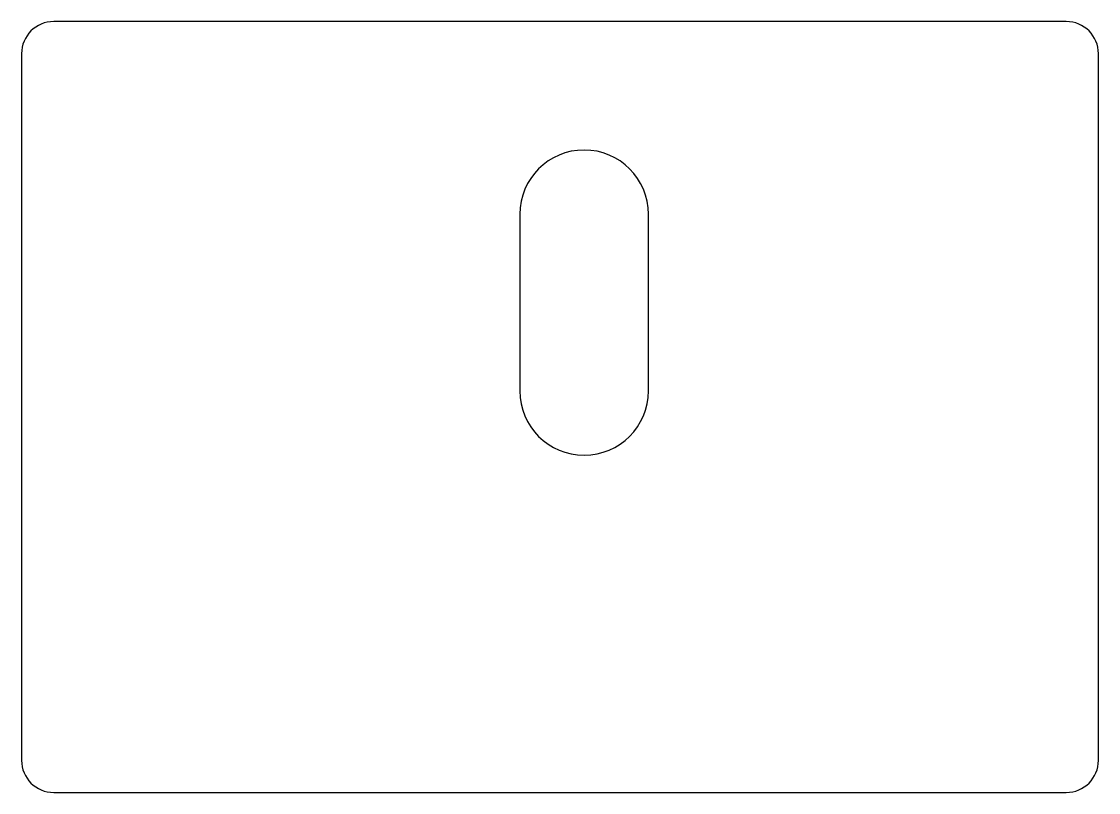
# Model space of a CAD drawing. Header units: millimetres. Extents: x 0 to 67, y 0 to 48.
import ezdxf

# ---------------------------------------------------------------- set-up
doc = ezdxf.new("R2010")
doc.units = ezdxf.units.MM
doc.layers.add('Shape2DView', color=7, linetype='CONTINUOUS')

msp = doc.modelspace()

# ---------------------------------------------------------------- linework, layer by layer
at = {"layer": 'Shape2DView'}
for p, q in [((65, 48), (2, 48)), ((0, 46), (0, 2)), ((67, 2), (67, 46)), ((31, 36), (31, 25)), ((39, 25), (39, 36)), ((2, 0), (65, 0))]:
    msp.add_line(p, q, dxfattribs=at)
for centre, radius, start, end in [((2, 46), 2, 90, 180), ((65, 46), 2, 0, 90), ((35, 36), 4, 0, -180), ((35, 25), 4, -180, 0), ((2, 2), 2, 180, -90), ((65, 2), 2, -90, 0)]:
    msp.add_arc(centre, radius, start, end, dxfattribs=at)

doc.saveas('drawing.dxf')
